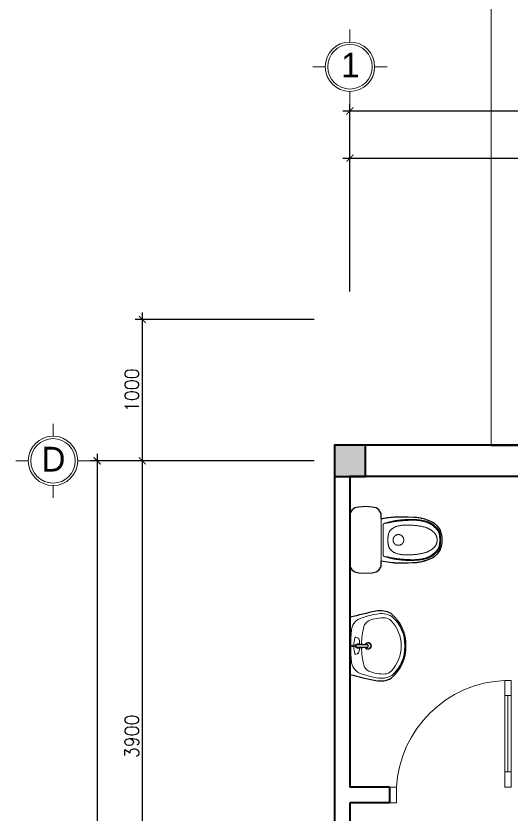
# Model space of a CAD drawing. Header units: millimetres. Extents: x -529782 to -142003, y -492574 to -273331.
# Drawn here: x -460881 to -457378, y -339826 to -334177 of the extents above; entities that cross this region are included whole.
import ezdxf
from ezdxf.enums import TextEntityAlignment as Align

# ---------------------------------------------------------------- set-up
doc = ezdxf.new("R2010")
doc.units = ezdxf.units.MM
doc.header["$LTSCALE"] = 500
doc.header["$MEASUREMENT"] = 0
doc.header["$PDMODE"] = 3
doc.linetypes.add('CENTER', pattern=[2, 1.25, -0.25, 0.25, -0.25])
doc.linetypes.add('DASHED', pattern=[0.75, 0.5, -0.25])
doc.layers.get('0').update_dxf_attribs({"linetype": 'CONTINUOUS', "lineweight": 13})
doc.layers.get('Defpoints').update_dxf_attribs({"color": 255, "linetype": 'CONTINUOUS', "lineweight": 13})
for name, color, linetype, lineweight in [('1.cat 30', 30, 'CONTINUOUS', 35), ('1.cot', 2, 'CONTINUOUS', 35), ('2.thay 145', 145, 'CONTINUOUS', 18), ('3.manh 08', 8, 'CONTINUOUS', 9), ('4.dim 08', 8, 'CONTINUOUS', 13), ('7.tim 67', 67, 'CENTER', 9), ('9.text \xad white', 7, 'CONTINUOUS', 15), ('CA.noi that 15', 15, 'CONTINUOUS', 9), ('noithat', 15, 'CONTINUOUS', 9)]:
    doc.layers.add(name, color=color, linetype=linetype, lineweight=lineweight)
doc.layers.add('NTHT', color=5, linetype='CONTINUOUS')
doc.styles.add('CA.JSC1', font='')
doc.styles.get("Standard").update_dxf_attribs({"font": 'txt.shx', "width": 0.9})
doc.styles.get('CA.JSC1').set_extended_font_data('.VnAvantH')
doc.dimstyles.new('CA 50', dxfattribs={"dimscale": 0, "dimtxt": 100, "dimasz": 50, "dimexe": 50, "dimexo": 0, "dimgap": 25, "dimtad": 1, "dimdec": 0, "dimzin": 0, "dimdsep": 46, "dimtxsty": 'Standard', "dimblk": 'ARCHTICK', "dimcen": 0.09, "dimdle": 50, "dimclrd": 256, "dimclre": 256, "dimclrt": 7, "dimadec": 0, "dimazin": 0, "dimtfac": 1, "dimtdec": 0, "dimtix": 1, "dimtmove": 2, "dimatfit": 3, "dimldrblk": 'DOT', "dimfxl": 1, "dimtolj": 1, "dimtzin": 0, "dimarcsym": 0})

# ---------------------------------------------------------------- blocks, each defined once
blk = doc.blocks.new('XB')
at = {"layer": 'CA.noi that 15'}
for points in [[(-9.094947017729282e-13, -244.9999999999995), (208.8954361495862, -244.9999999999995), (237.2925287717289, -227.394719377834), (251.4910685635441, -206.0861382490939), (258.5903449787074, -175.3070756266006), (262.5, -122.5), (258.5903449787074, -69.69292437339845), (251.4910685635441, -38.91386175090565), (237.2925287717289, -17.60528062216554), (208.8954361495862, 0), (0, 0), (-208.8954361495871, 0), (-237.2925287717308, -17.60528062216554), (-251.4910685635441, -38.91386175090565), (-258.5903449787093, -69.69292437339845), (-262.5, -122.5), (-258.5903449787093, -175.3070756266006), (-251.4910685635441, -206.0861382490939), (-237.2925287717308, -227.394719377834), (-208.8954361495871, -244.9999999999995)], [(-38.12755352953536, -702.979022871189), (-42.16950027680332, -702.2574803312175), (-45.98567134152245, -701.5074583245412), (-49.5790804289777, -700.729298482966), (-52.95274124445359, -699.923342438298), (-56.10966749323461, -699.0899318223428), (-59.05287288060572, -698.2294082669064), (-61.78537111185051, -697.3421134037942), (-64.3101758922553, -696.4283888648126), (-66.63704503162444, -695.4842888694538), (-68.80271275785026, -694.4887179879563), (-70.8506574033454, -693.4162933782457), (-72.82435730052384, -692.2416321982466), (-74.76729078179778, -690.9393516058847), (-76.72293617958121, -689.4840687590852), (-78.73477182628676, -687.8504008157729), (-80.84627605432661, -686.0129649338735), (-83.08950568948694, -683.9562778420052), (-85.45083153103633, -681.7044545515585), (-87.90520287161507, -679.2915096446175), (-90.42756900386439, -676.7514577032659), (-92.99287922042413, -674.1183133095876), (-95.5760828139355, -671.4260910456665), (-98.15212907703881, -668.7088054935864), (-100.6959673023753, -666.0004712354312), (-103.1858272320546, -663.3276435114369), (-105.6130604060691, -660.6870401944493), (-107.9722988138788, -658.0679198154658), (-110.2581744449449, -655.4595409054846), (-112.4653192887295, -652.8511619955034), (-114.5883653346928, -650.2320416165201), (-116.6219445722963, -647.5914382995325), (-118.5606889910014, -644.918610575538), (-120.4025110318612, -642.2016234906052), (-122.1584449422976, -639.4237681510833), (-123.8428054213264, -636.5671421783916), (-125.4699071679611, -633.6138431939492), (-127.0540648812166, -630.5459688191759), (-128.6095932601074, -627.3456166754909), (-130.1508070036484, -623.9948843843138), (-131.6920208108545, -620.4758695670637), (-133.2430760365014, -616.7781291724755), (-134.7959206584151, -612.9210574585438), (-136.3380293101827, -608.9315080105787), (-137.8568766253916, -604.83633441389), (-139.3399372376293, -600.6623902537879), (-140.7746857804832, -596.4365291155823), (-142.1485968875409, -592.185604584583), (-143.4491451923891, -587.9364702461), (-144.6667875602297, -583.7076252386182), (-145.8039097827204, -579.4841509133203), (-146.8658798831329, -575.2427741745635), (-147.8580658847395, -570.9602219267051), (-148.785835810811, -566.6132210741032), (-149.6545576846197, -562.1784985211145), (-150.4695995294378, -557.6327811720967), (-151.2363293685362, -552.9527959314073), (-151.9580276641186, -548.1167615624722), (-152.629624634113, -543.1088642649927), (-153.243962935378, -537.9147820977378), (-153.793885224773, -532.5201931194772), (-154.2722341591575, -526.9107753889803), (-154.6718523953905, -521.0722069650169), (-154.9855825903305, -514.9901659063564), (-155.206267400838, -508.6503302717686), (-155.3288370405953, -502.0428537262937), (-155.3565719505846, -495.1757923600576), (-155.2948401286117, -488.0616778694568), (-155.1490095724821, -480.7130419508885), (-154.9244482800023, -473.1424163007491), (-154.6265242489781, -465.3623326154357), (-154.260605477215, -457.3853225913447), (-153.8320599625199, -449.2239179248729), (-153.3459574805975, -440.8998998787533), (-152.8061749187523, -432.4720479810615), (-152.2162909421882, -424.0083913262081), (-151.5798842161098, -415.5769590086052), (-150.9005334057201, -407.2457801226633), (-150.1818171762238, -399.0828837627946), (-149.4273141928243, -391.1562990234102), (-148.6406031207257, -383.534054998921), (-147.8249644072762, -376.2686653779242), (-146.9824856283994, -369.3505822257575), (-146.1149561421635, -362.7547422019452), (-145.2241653066358, -356.456081966011), (-144.3119024798848, -350.4295381774787), (-143.3799570199776, -344.6500474958711), (-142.4301182849822, -339.0925465807131), (-141.464175632967, -333.731972091528), (-140.4860059703346, -328.5489297761337), (-139.5078363968332, -323.5467017355263), (-138.543981560545, -318.7342391589959), (-137.6087561095533, -314.1204932358332), (-136.7164746919402, -309.714415155328), (-135.8814519557895, -305.5249561067712), (-135.118002549184, -301.5610672794523), (-134.4404411202063, -297.8316998626624), (-133.8589072117784, -294.3443131779031), (-133.3668399461826, -291.1003990755235), (-132.9535033405396, -288.0999575380847), (-132.6081614119707, -285.3429885481473), (-132.3200781775963, -282.8294920882727), (-132.0785176545382, -280.5594681410216), (-131.8727438599171, -278.5329166889551), (-131.6920208108545, -276.7498377146335), (-131.5259107402044, -275.2054572376469), (-131.3651687437582, -273.8759054257011), (-131.2008481330399, -272.7325384835308), (-131.0240022195735, -271.7467126158699), (-130.8256843148829, -270.8897840274535), (-130.5969477304934, -270.1331089230157), (-130.3288457779286, -269.448043507291), (-130.0124317687128, -268.8059439850144), (-129.6408465754389, -268.1829405209846), (-129.2155813149752, -267.5742591202588), (-128.7402146652589, -266.9798997479588), (-128.2183253042263, -266.3998623692069), (-127.6534919098149, -265.8341469491243), (-127.0492931599611, -265.2827534528333), (-126.4093077326015, -264.7456818454552), (-125.7371143056739, -264.2229320921119), (-125.0348004402467, -263.7153992861558), (-124.2984892299155, -263.2275590338577), (-123.5228126514098, -262.764782069718), (-122.7024026814565, -262.332439128239), (-121.8318912967848, -261.9359009439208), (-120.9059104741223, -261.5805382512649), (-119.9190921901977, -261.2717217847726), (-118.8660684217393, -261.0148222789444), (-117.7120723731346, -260.8131218522158), (-116.3047421594129, -260.6615481587573), (-114.462317123262, -260.5529402366724), (-112.0030366073711, -260.4801371240665), (-108.7451399544289, -260.4359778590429), (-104.506866507123, -260.4133014797067), (-99.10645560814328, -260.4049470241616), (-92.36214660017686, -260.4037535305124), (-84.1542568264299, -260.4037535305124), (-74.61141563217325, -260.4037535305124), (-63.92433036319335, -260.4037535305124), (-52.28370836527756, -260.4037535305124), (-39.88025698421325, -260.4037535305124), (-26.90468356578731, -260.4037535305124), (-13.54769545578711, -260.4037535305124), (0, -260.4037535305124), (13.54769545578711, -260.4037535305124), (26.90468356578731, -260.4037535305124), (39.88025698421325, -260.4037535305124), (52.28370836527756, -260.4037535305124), (63.92433036319335, -260.4037535305124), (74.6114156321728, -260.4037535305124), (84.1542568264299, -260.4037535305124), (92.3621466001764, -260.4037535305124), (99.10645560814191, -260.4049470241616), (104.5068665071221, -260.4133014797067), (108.7451399544275, -260.4359778590429), (112.0030366073702, -260.4801371240665), (114.4623171232611, -260.5529402366728), (116.3047421594119, -260.6615481587573), (117.7120723731337, -260.8131218522162), (118.8660684217389, -261.0148222789444), (119.9190921901977, -261.2717217847726), (120.9059104741223, -261.5805382512649), (121.8318912967848, -261.9359009439208), (122.7024026814565, -262.332439128239), (123.5228126514098, -262.764782069718), (124.2984892299155, -263.2275590338577), (125.0348004402467, -263.7153992861558), (125.7371143056739, -264.2229320921119), (126.409307732602, -264.7456818454552), (127.0492931599611, -265.2827534528328), (127.6534919098149, -265.8341469491243), (128.2183253042263, -266.3998623692064), (128.7402146652589, -266.9798997479588), (129.2155813149752, -267.5742591202584), (129.6408465754384, -268.1829405209842), (130.0124317687118, -268.8059439850144), (130.3288457779277, -269.448043507291), (130.5969477304925, -270.1331089230157), (130.8256843148824, -270.8897840274535), (131.0240022195726, -271.7467126158699), (131.200848133039, -272.7325384835308), (131.3651687437577, -273.8759054257011), (131.5259107402039, -275.2054572376469), (131.6920208108536, -276.7498377146335), (131.8727438599167, -278.5329166889551), (132.0785176545378, -280.5594681410216), (132.3200781775959, -282.8294920882727), (132.6081614119698, -285.3429885481473), (132.9535033405391, -288.0999575380847), (133.3668399461822, -291.1003990755235), (133.8589072117779, -294.3443131779031), (134.4404411202054, -297.8316998626624), (135.1180025491835, -301.5610672794523), (135.8814519557895, -305.5249561067712), (136.7164746919402, -309.714415155328), (137.6087561095528, -314.1204932358332), (138.543981560545, -318.7342391589959), (139.5078363968328, -323.5467017355263), (140.4860059703346, -328.5489297761337), (141.464175632967, -333.731972091528), (142.4301182849822, -339.0925465807131), (143.3799570199776, -344.6500474958711), (144.3119024798848, -350.4295381774782), (145.2241653066358, -356.456081966011), (146.1149561421635, -362.7547422019452), (146.9824856283994, -369.3505822257575), (147.8249644072762, -376.2686653779238), (148.6406031207248, -383.534054998921), (149.4273141928234, -391.1562990234102), (150.1818171762225, -399.0828837627951), (150.9005334057192, -407.2457801226637), (151.5798842161084, -415.5769590086052), (152.2162909421872, -424.0083913262083), (152.8061749187514, -432.4720479810617), (153.3459574805961, -440.8998998787536), (153.832059962519, -449.2239179248729), (154.2606054772145, -457.3853225913444), (154.6265242489771, -465.3623326154354), (154.9244482800013, -473.1424163007489), (155.1490095724812, -480.7130419508883), (155.2948401286108, -488.0616778694566), (155.3565719505837, -495.1757923600574), (155.3288370405944, -502.0428537262935), (155.2062674008371, -508.6503302717686), (154.9855825903301, -514.9901659063567), (154.6718523953896, -521.0722069650171), (154.2722341591571, -526.9107753889805), (153.7938852247726, -532.5201931194774), (153.2439629353771, -537.914782097738), (152.6296246341121, -543.1088642649929), (151.9580276641182, -548.1167615624724), (151.2363293685357, -552.9527959314073), (150.4695995294369, -557.6327811720967), (149.6545576846192, -562.1784985211145), (148.7858358108101, -566.6132210741032), (147.8580658847386, -570.9602219267051), (146.8658798831325, -575.2427741745635), (145.8039097827195, -579.4841509133203), (144.6667875602288, -583.7076252386182), (143.4491451923882, -587.9364702461), (142.14859688754, -592.185604584583), (140.7746857804827, -596.4365291155821), (139.3399372376289, -600.6623902537879), (137.8568766253911, -604.83633441389), (136.3380293101818, -608.9315080105785), (134.7959206584142, -612.9210574585436), (133.243076036501, -616.7781291724755), (131.6920208108536, -620.4758695670637), (130.150807003648, -623.9948843843138), (128.609593260107, -627.3456166754909), (127.0540648812162, -630.5459688191759), (125.4699071679606, -633.6138431939492), (123.8428054213259, -636.5671421783916), (122.1584449422976, -639.4237681510833), (120.4025110318607, -642.2016234906055), (118.5606889910014, -644.918610575538), (116.6219445722963, -647.5914382995322), (114.5883653346928, -650.2320416165198), (112.4653192887295, -652.8511619955034), (110.2581744449449, -655.4595409054846), (107.9722988138783, -658.0679198154658), (105.6130604060686, -660.6870401944491), (103.1858272320546, -663.3276435114367), (100.6959673023744, -666.0004712354312), (98.15212907703835, -668.7088054935864), (95.57608281393459, -671.4260910456667), (92.99287922042322, -674.1183133095876), (90.42756900386348, -676.7514577032659), (87.90520287161416, -679.2915096446177), (85.45083153103542, -681.7044545515587), (83.08950568948603, -683.9562778420052), (80.84627605432615, -686.0129649338735), (78.7347718262854, -687.8504008157729), (76.7229361795803, -689.4840687590852), (74.76729078179687, -690.9393516058847), (72.82435730052293, -692.2416321982466), (70.85065740334448, -693.4162933782457), (68.80271275784935, -694.4887179879563), (66.63704503162353, -695.4842888694538), (64.31017589225439, -696.4283888648126), (61.78537111185005, -697.3421134037944), (59.05287288060526, -698.2294082669064), (56.10966749323416, -699.0899318223428), (52.95274124445314, -699.923342438298), (49.5790804289777, -700.7292984829662), (45.98567134152245, -701.5074583245412), (42.16950027680332, -702.2574803312175), (38.12755352953536, -702.979022871189), (33.86208612422843, -703.6693188547154), (29.3964280045675, -704.3158993603165), (24.75917784403191, -704.903870008578), (19.97893431610009, -705.4183364200853), (15.0842960942523, -705.8444042154238), (10.10386185196649, -706.1671790151788), (5.066230262722911, -706.371766439936), (0, -706.4432721102805), (-5.066230262722911, -706.3717664399362), (-10.10386185196694, -706.167179015179), (-15.0842960942523, -705.844404215424), (-19.97893431610055, -705.4183364200856), (-24.75917784403191, -704.9038700085782), (-29.3964280045675, -704.3158993603167), (-33.86208612422888, -703.6693188547156)]]:
    blk.add_lwpolyline(points, close=True, dxfattribs=at)
for points in [[(-165.1062985557201, -244.9999999999995), (-166.1219445572806, -250.8416357187966), (-167.1349270092719, -256.8371154334773), (-168.1425823621239, -262.970512615781), (-169.1422470662683, -269.225900737446), (-170.1312575721345, -275.5873532702112), (-171.1069503301537, -282.038943685815), (-172.0666617907568, -288.5647454559962), (-173.0077284043732, -295.1488320524936), (-173.9261723287027, -301.7949924241848), (-174.8127585505144, -308.5858774284998), (-175.6569377638452, -315.6238534000081), (-176.4481606627337, -323.0112866732793), (-177.1758779412162, -330.850543582882), (-177.8295402933304, -339.2439904633866), (-178.3985984131141, -348.2939936493613), (-178.8725029946049, -358.102919475376), (-179.2436389773852, -368.7243043659037), (-179.5161282832223, -380.0163651050348), (-179.6970270794277, -391.7884885667627), (-179.7933915333138, -403.8500616250817), (-179.8122778121924, -416.0104711539857), (-179.760742083376, -428.0791040274685), (-179.6458405141771, -439.8653471195244), (-179.4746292719069, -451.1785873041474), (-179.2533546610703, -461.8626614537495), (-178.98502353494, -471.8992064344154), (-178.6718328839806, -481.3043091106485), (-178.315979698657, -490.0940563469517), (-177.9196609694341, -498.284535007828), (-177.4850736867775, -505.8918319577806), (-177.0144148411509, -512.9320340613126), (-176.50988142302, -519.4212281829268), (-175.9729947203023, -525.3836363402806), (-175.4025732107275, -530.8760211636481), (-174.7967596694789, -535.9632804364571), (-174.1536968717392, -540.7103119421361), (-173.471527592691, -545.1820134641127), (-172.7483946075167, -549.4432827858154), (-171.9824406913999, -553.5590176906721), (-171.1718086195233, -557.5941159621113), (-170.3145924191049, -561.6039833121226), (-169.4086911255076, -565.6060571669443), (-168.4519550261293, -569.608282881376), (-167.4422344083678, -573.6186058102182), (-166.3773795596212, -577.6449713082707), (-165.2552407672879, -581.6953247303331), (-164.0736683187656, -585.7776114312057), (-162.8305125014526, -589.8997767656886), (-161.5239818839364, -594.0681097527197), (-160.1537181595618, -598.2822740677902), (-158.7197213028621, -602.5402770505295), (-157.2219912883729, -606.8401260405665), (-155.6605280906274, -611.1798283775308), (-154.0353316841597, -615.5573914010517), (-152.3464020435044, -619.9708224507583), (-150.5937391431949, -624.4181288662801), (-148.7753513010953, -628.8939968720954), (-146.8812802083817, -633.3798282320818), (-144.8995758995607, -637.8537035949657), (-142.8182884091379, -642.2937036094736), (-140.6254677716192, -646.6779089243321), (-138.3091640215112, -650.984400188268), (-135.8574271933189, -655.1912580500075), (-133.2583073215487, -659.2765631582772), (-130.5048978783552, -663.223239712564), (-127.6104660864867, -667.0335861153935), (-124.5933226063403, -670.7147443200515), (-121.4717780983128, -674.2738562798238), (-118.2641432228015, -677.7180639479961), (-114.9887286402031, -681.0545092778541), (-111.6638450109144, -684.2903342226839), (-108.3078029953335, -687.4326807357709), (-104.9359131091373, -690.4847781852043), (-101.5514852891311, -693.434205598287), (-98.15482932739951, -696.2646294171252), (-94.74625501602941, -698.959716083825), (-91.32607214710515, -701.5031320404926), (-87.89459051271297, -703.878543729234), (-84.45211990493863, -706.0696175921555), (-80.9989701158679, -708.0600200713632), (-77.53448409257226, -709.8401268272021), (-74.05413740207132, -711.4271503929733), (-70.55243876637178, -712.8450125202169), (-67.02389690747941, -714.1176349604723), (-63.46302054740045, -715.2689394652796), (-59.86431840814066, -716.3228477861787), (-56.22229921170629, -717.3032816747093), (-52.53147168010355, -718.2341628824117), (-48.7915933020272, -719.1338467552746), (-45.02341663292509, -719.998423017083), (-41.25294299493362, -720.8184149860715), (-37.50617371018961, -721.5843459804744), (-33.809110100829, -722.2867393185259), (-30.18775348898907, -722.9161183184601), (-26.66810519680575, -723.4630062985116), (-23.27616654641542, -723.9179265769146), (-20.03040299451732, -724.2750953435188), (-16.91913653605752, -724.5435002746356), (-13.92315330054498, -724.7358219181917), (-11.02323941748864, -724.8647408221141), (-8.200181016396982, -724.9429375343291), (-5.434764226779407, -724.9830926027639), (-2.707775178143947, -724.9978865753451), (0, -724.9999999999998), (2.707775178144402, -724.9978865753453), (5.434764226779407, -724.9830926027639), (8.200181016397437, -724.9429375343293), (11.02323941748909, -724.8647408221141), (13.92315330054544, -724.735821918192), (16.91913653605798, -724.5435002746358), (20.03040299451732, -724.2750953435191), (23.27616654641542, -723.9179265769146), (26.66810519680575, -723.4630062985118), (30.18775348898862, -722.9161183184601), (33.809110100829, -722.2867393185259), (37.50617371018916, -721.5843459804744), (41.25294299493316, -720.8184149860717), (45.02341663292418, -719.9984230170833), (48.79159330202629, -719.1338467552746), (52.53147168010264, -718.2341628824117), (56.22229921170538, -717.3032816747095), (59.8643184081393, -716.3228477861787), (63.46302054739908, -715.2689394652796), (67.02389690747805, -714.1176349604723), (70.55243876637087, -712.8450125202169), (74.05413740207041, -711.4271503929735), (77.53448409257089, -709.8401268272023), (80.99897011586654, -708.0600200713632), (84.45211990493772, -706.0696175921555), (87.89459051271206, -703.878543729234), (91.32607214710424, -701.5031320404926), (94.7462550160285, -698.959716083825), (98.15482932739906, -696.2646294171252), (101.5514852891301, -693.434205598287), (104.9359131091369, -690.4847781852043), (108.3078029953326, -687.4326807357709), (111.6638450109144, -684.2903342226839), (114.9887286402027, -681.0545092778541), (118.2641432228011, -677.7180639479961), (121.4717780983124, -674.2738562798238), (124.5933226063398, -670.7147443200515), (127.6104660864862, -667.0335861153935), (130.5048978783548, -663.223239712564), (133.2583073215483, -659.2765631582772), (135.8574271933185, -655.1912580500073), (138.3091640215102, -650.9844001882677), (140.6254677716188, -646.6779089243321), (142.818288409137, -642.2937036094734), (144.8995758995597, -637.8537035949655), (146.8812802083812, -633.3798282320818), (148.7753513010944, -628.8939968720954), (150.5937391431944, -624.4181288662801), (152.3464020435035, -619.9708224507583), (154.0353316841588, -615.5573914010517), (155.6605280906265, -611.1798283775311), (157.221991288372, -606.8401260405667), (158.7197213028617, -602.5402770505295), (160.1537181595609, -598.2822740677905), (161.5239818839359, -594.0681097527199), (162.8305125014522, -589.8997767656886), (164.0736683187652, -585.7776114312057), (165.2552407672874, -581.6953247303331), (166.3773795596207, -577.6449713082707), (167.4422344083673, -573.6186058102182), (168.4519550261289, -569.608282881376), (169.4086911255076, -565.6060571669443), (170.3145924191049, -561.6039833121226), (171.1718086195233, -557.5941159621113), (171.9824406914004, -553.5590176906721), (172.7483946075172, -549.4432827858154), (173.471527592691, -545.1820134641127), (174.1536968717392, -540.7103119421361), (174.7967596694793, -535.9632804364571), (175.402573210728, -530.8760211636481), (175.9729947203023, -525.3836363402806), (176.50988142302, -519.4212281829268), (177.0144148411509, -512.9320340613126), (177.4850736867775, -505.8918319577806), (177.9196609694341, -498.284535007828), (178.315979698657, -490.0940563469517), (178.6718328839806, -481.3043091106485), (178.98502353494, -471.8992064344154), (179.2533546610703, -461.8626614537495), (179.4746292719069, -451.1785873041474), (179.6458405141771, -439.8653471195246), (179.7607420833765, -428.0791040274687), (179.8122778121929, -416.0104711539857), (179.7933915333138, -403.8500616250817), (179.6970270794277, -391.7884885667627), (179.5161282832223, -380.0163651050348), (179.2436389773852, -368.7243043659037), (178.8725029946049, -358.102919475376), (178.3985984131141, -348.2939936493613), (177.8295402933304, -339.2439904633861), (177.1758779412157, -330.850543582882), (176.4481606627332, -323.0112866732788), (175.6569377638452, -315.6238534000076), (174.812758550514, -308.5858774284993), (173.9261723287023, -301.7949924241843), (173.0077284043728, -295.1488320524936), (172.0666617907559, -288.5647454559962), (171.1069503301528, -282.038943685815), (170.1312575721336, -275.5873532702108), (169.1422470662674, -269.225900737446), (168.142582362123, -262.970512615781), (167.134927009271, -256.8371154334773), (166.1219445572797, -250.8416357187962), (165.1062985557191, -244.9999999999995)], [(-131.5559073152158, -274.3435331070255), (-133.4373528535457, -281.4262593174385), (-135.2752964205611, -288.1495734227433), (-137.0622799096209, -294.5535544857125), (-138.7908452140855, -300.6782815691176), (-140.4535342273143, -306.5638337357304), (-142.0428888426668, -312.2502900483228), (-143.5514509535024, -317.7777295696669), (-144.9717624531804, -323.1862313625347), (-146.2993676057627, -328.5204601755954), (-147.541820158116, -333.8434235011073), (-148.7096762278084, -339.2227145172278), (-149.8134919324093, -344.7259264021122), (-150.8638233894867, -350.420652333918), (-151.8712267166093, -356.3744854908009), (-152.8462580313458, -362.6550190509174), (-153.7994734512645, -369.3298461924237), (-154.7375585200389, -376.4374574713493), (-155.6517164857614, -383.8999329552144), (-156.5292800226293, -391.6102500894135), (-157.3575818048403, -399.4613863193395), (-158.1239545065905, -407.3463190903863), (-158.8157308020782, -415.1580258479476), (-159.4202433655, -422.7894840374163), (-159.9248248710537, -430.1336711041865), (-160.32103043487, -437.11032013521), (-160.617304940818, -443.7461867836707), (-160.8263157147003, -450.0947823443112), (-160.96073008232, -456.2096181118736), (-161.033215369479, -462.1442053811002), (-161.056438901981, -467.9520554467333), (-161.0430680056279, -473.6866796035154), (-161.005770006223, -479.4015891461886), (-160.9536935258352, -485.1404380246559), (-160.8819123715971, -490.9074508094643), (-160.7819816469068, -496.6969947263208), (-160.6454564551632, -502.5034370009332), (-160.4638918997648, -508.3211448590089), (-160.2288430841099, -514.144485526255), (-159.9318651115977, -519.9678262283796), (-159.5645130856265, -525.7855341910897), (-159.1197495944834, -531.5908031490817), (-158.5961671660125, -537.3721328730078), (-157.993765812947, -543.116849642508), (-157.3125455480199, -548.8122797372234), (-156.5525063839636, -554.4457494367946), (-155.7136483335112, -560.0045850208619), (-154.7959714093963, -565.4761127690665), (-153.7994756243502, -570.8476589610489), (-152.7255684696306, -576.1063151753406), (-151.581287350582, -581.2382341860389), (-150.3750771510731, -586.229334066132), (-149.1153827549729, -591.0655328886078), (-147.8106490461491, -595.7327487264549), (-146.4693209084712, -600.2168996526614), (-145.099843225807, -604.5039037402153), (-143.7106608820254, -608.5796790621046), (-142.3092804377352, -612.4355417615955), (-140.8994551605083, -616.0844002630622), (-139.4839999946566, -619.5445610611566), (-138.0657298844931, -622.8343306505305), (-136.647459774329, -625.9720155258358), (-135.2320046084774, -628.9759221817246), (-133.8221793312505, -631.8643571128487), (-132.4207988869603, -634.65562681386), (-131.0278632628738, -637.3659254926833), (-129.6321126180778, -640.0029982103385), (-128.219472154613, -642.5724777411176), (-126.7758670745202, -645.0799968593135), (-125.287222579841, -647.5311883392185), (-123.7394638726169, -649.9316849551251), (-122.1185161548879, -652.287119481326), (-120.4103046286959, -654.6031246921139), (-118.6045077785084, -656.8858027581853), (-116.7058172184998, -659.1431334358554), (-114.7226778452723, -661.3835658778432), (-112.6635345554268, -663.6155492368684), (-110.5368322455652, -665.8475326656499), (-108.3510158122886, -668.0879653169068), (-106.1145301521983, -670.3452963433588), (-103.8358201618958, -672.6279748977247), (-101.524034474061, -674.9392867577426), (-99.19113666568501, -677.2618642012237), (-96.84979404983869, -679.573176130998), (-94.51267393959051, -681.8506914498951), (-92.1924436480117, -684.0718790607452), (-89.90177048817122, -686.2142078663778), (-87.65332177313894, -688.255146769623), (-85.45976481598518, -690.1721646733104), (-83.33071738979743, -691.9476591628625), (-81.26359910773408, -693.5837425540708), (-79.25278004297252, -695.0874558453195), (-77.29263026868921, -696.4658400349924), (-75.37751985806017, -697.725936121474), (-73.50181888426323, -698.8747851031483), (-71.65989742047441, -699.9194279783992), (-69.84612553987017, -700.8669057456109), (-68.05131443314622, -701.7252539022481), (-66.25203976107105, -702.5064859420986), (-64.4213183019333, -703.2236098580311), (-62.53216683401934, -703.8896336429139), (-60.5576021356178, -704.5175652896155), (-58.47064098501596, -705.1204127910046), (-56.2443001605011, -705.7111841399494), (-53.85159644036139, -706.3028873293185), (-51.2728408186108, -706.9049700800333), (-48.51752115217323, -707.5126390252271), (-45.60241951369881, -708.1175405260851), (-42.5443179758372, -708.7113209437937), (-39.35999861123992, -709.2856266395383), (-36.06624349255617, -709.8321039745049), (-32.67983469243654, -710.3423993098793), (-29.21755428353163, -710.8081590068475), (-25.69461835838592, -711.22233006893), (-22.1199790891219, -711.5830620689878), (-18.50102266775639, -711.8898052222169), (-14.84513528630623, -712.1420097438136), (-11.15970313678918, -712.3391258489735), (-7.452112411220696, -712.4806037528926), (-3.729749301618995, -712.5658936707671), (0, -712.5944458177928), (3.729749301618995, -712.5658936707671), (7.452112411220696, -712.4806037528926), (11.15970313678872, -712.3391258489735), (14.84513528630623, -712.1420097438136), (18.50102266775593, -711.8898052222169), (22.11997908912144, -711.5830620689878), (25.69461835838547, -711.22233006893), (29.21755428353072, -710.8081590068475), (32.67983469243563, -710.3423993098795), (36.06624349255526, -709.8321039745051), (39.35999861123901, -709.2856266395386), (42.54431797583675, -708.7113209437939), (45.6024195136979, -708.1175405260853), (48.51752115217278, -707.5126390252271), (51.27284081861035, -706.9049700800335), (53.85159644036094, -706.3028873293185), (56.24430016050064, -705.7111841399492), (58.47064098501551, -705.1204127910044), (60.55760213561734, -704.5175652896155), (62.53216683401934, -703.8896336429139), (64.42131830193284, -703.2236098580311), (66.25203976107059, -702.5064859420986), (68.05131443314576, -701.7252539022481), (69.84612553986926, -700.8669057456109), (71.6598974204735, -699.9194279783992), (73.50181888426232, -698.8747851031483), (75.37751985805971, -697.7259361214742), (77.2926302686883, -696.4658400349927), (79.25278004297161, -695.0874558453195), (81.26359910773363, -693.5837425540708), (83.33071738979652, -691.9476591628625), (85.45976481598473, -690.1721646733104), (87.65332177313849, -688.2551467696228), (89.90177048817031, -686.2142078663778), (92.1924436480108, -684.071879060745), (94.51267393959006, -681.8506914498951), (96.84979404983778, -679.5731761309978), (99.19113666568455, -677.2618642012237), (101.52403447406, -674.9392867577424), (103.8358201618953, -672.6279748977247), (106.1145301521974, -670.3452963433585), (108.3510158122876, -668.0879653169065), (110.5368322455643, -665.8475326656496), (112.6635345554259, -663.6155492368682), (114.7226778452714, -661.3835658778432), (116.7058172184989, -659.1431334358554), (118.604507778507, -656.8858027581853), (120.4103046286946, -654.6031246921139), (122.1185161548865, -652.287119481326), (123.7394638726155, -649.9316849551253), (125.2872225798401, -647.5311883392185), (126.7758670745193, -645.0799968593135), (128.2194721546116, -642.5724777411178), (129.6321126180765, -640.0029982103385), (131.0278632628729, -637.3659254926836), (132.4207988869589, -634.65562681386), (133.8221793312491, -631.8643571128487), (135.2320046084765, -628.9759221817249), (136.6474597743281, -625.972015525836), (138.0657298844917, -622.8343306505305), (139.4839999946557, -619.5445610611566), (140.8994551605074, -616.0844002630622), (142.3092804377343, -612.4355417615957), (143.710660882025, -608.5796790621046), (145.0998432258066, -604.503903740215), (146.4693209084708, -600.2168996526611), (147.8106490461491, -595.7327487264547), (149.1153827549724, -591.0655328886075), (150.3750771510731, -586.2293340661317), (151.5812873505815, -581.2382341860387), (152.7255684696302, -576.1063151753403), (153.7994756243497, -570.8476589610489), (154.795971409395, -565.4761127690665), (155.7136483335103, -560.0045850208621), (156.5525063839623, -554.4457494367946), (157.3125455480185, -548.8122797372234), (157.9937658129456, -543.1168496425082), (158.5961671660111, -537.3721328730078), (159.1197495944821, -531.5908031490819), (159.5645130856251, -525.7855341910897), (159.9318651115968, -519.9678262283794), (160.228843084109, -514.1444855262548), (160.4638918997639, -508.3211448590087), (160.6454564551623, -502.503437000933), (160.7819816469059, -496.6969947263206), (160.8819123715962, -490.9074508094641), (160.9536935258348, -485.1404380246556), (161.0057700062225, -479.4015891461886), (161.043068005627, -473.6866796035156), (161.0564389019801, -467.9520554467335), (161.0332153694781, -462.1442053811004), (160.9607300823191, -456.2096181118739), (160.8263157146998, -450.0947823443114), (160.6173049408171, -443.746186783671), (160.3210304348695, -437.11032013521), (159.9248248710533, -430.1336711041865), (159.4202433654996, -422.7894840374161), (158.8157308020777, -415.1580258479471), (158.1239545065905, -407.3463190903863), (157.3575818048398, -399.4613863193395), (156.5292800226293, -391.6102500894135), (155.6517164857614, -383.8999329552144), (154.7375585200384, -376.4374574713488), (153.7994734512636, -369.3298461924237), (152.8462580313449, -362.6550190509174), (151.8712267166084, -356.3744854908009), (150.8638233894858, -350.420652333918), (149.8134919324084, -344.7259264021122), (148.7096762278079, -339.2227145172278), (147.5418201581151, -333.8434235011073), (146.2993676057617, -328.5204601755954), (144.97176245318, -323.1862313625347), (143.5514509535014, -317.7777295696674), (142.0428888426659, -312.2502900483232), (140.4535342273139, -306.5638337357304), (138.790845214085, -300.6782815691176), (137.0622799096204, -294.5535544857125), (135.2752964205602, -288.1495734227437), (133.4373528535452, -281.4262593174385), (131.5559073152153, -274.3435331070255)]]:
    blk.add_lwpolyline(points, dxfattribs=at)
at = {"layer": 'CA.noi that 15', "linetype": 'DASHED'}
blk.add_lwpolyline([(-18.918296805507, -683.4159208928668), (-21.30229448946966, -682.8767605735077), (-23.69334189788378, -682.282102838695), (-26.09247687880179, -681.619416009471), (-28.50073728027564, -680.8761684068779), (-30.91916095035685, -680.0398283519582), (-33.34878573709784, -679.0978641657541), (-35.79064948855103, -678.0377441693079), (-38.24579005276746, -676.8469366836619), (-40.71507230312454, -675.5135067752299), (-43.1986692142973, -674.0279064919112), (-45.69658078628618, -672.3811846269762), (-48.20880701909073, -670.5643899736954), (-50.7353479127114, -668.5685713253397), (-53.2762034671473, -666.3847774751798), (-55.83137368239932, -664.004057216486), (-58.40085855846746, -661.4174593425289), (-60.98346520694986, -658.6211049953156), (-63.57322918584032, -655.6314047117969), (-66.16299316473032, -652.4698413776596), (-68.74559981321272, -649.1578978785913), (-71.31389180087945, -645.7170571002785), (-73.86071179732198, -642.1688019284086), (-76.37890247213318, -638.5346152486686), (-78.86130649490451, -634.8359799467455), (-81.29987186468361, -631.0890081854516), (-83.68296789833539, -627.2883292360987), (-85.99806924218001, -623.4232016471235), (-88.23265054253852, -619.4828839669631), (-90.37418644573063, -615.4566347440546), (-92.41015159807694, -611.3337125268345), (-94.3280206458976, -607.10337586374), (-96.11526823551321, -602.7548833032081), (-97.76384235323712, -598.2807755062975), (-99.28358434535812, -593.6867215845548), (-100.6888088981573, -588.9816727621483), (-101.9938306979161, -584.1745802632465), (-103.2129644309171, -579.2743953120182), (-104.3605247834412, -574.2900691326317), (-105.4508264417705, -569.2305529492553), (-106.4981840921864, -564.1047979860577), (-107.5139301914787, -558.9172798609361), (-108.49746827847, -553.6545717667032), (-109.4452196624898, -548.2987712898996), (-110.3536056528683, -542.8319760170673), (-111.2190475589364, -537.2362835347467), (-112.0379666900235, -531.4937914294799), (-112.8067843554604, -525.5865972878073), (-113.5219218645766, -519.4967986962708), (-114.1803969793923, -513.2184281749974), (-114.7816132726839, -506.7932579784601), (-115.3255707699168, -500.2749952947181), (-115.8122694965573, -493.7173473118303), (-116.2417094780712, -487.1740212178554), (-116.613890739924, -480.6987242008529), (-116.9288133075825, -474.3451634488817), (-117.1864772065114, -468.1670461500007), (-117.3862860116101, -462.2043543225686), (-117.5252574955084, -456.4421693061424), (-117.5998129802701, -450.851847270578), (-117.6063737879576, -445.4047443857321), (-117.5413612406342, -440.0722168214606), (-117.4011966603634, -434.8256207476204), (-117.1823013692078, -429.6363123340675), (-116.8810966892306, -424.475647750658), (-116.4946003888181, -419.3218457520989), (-116.0222160216476, -414.1805754324978), (-115.4639435877189, -409.0643684708116), (-114.8197830870313, -403.9857565459988), (-114.0897345195858, -398.9572713370167), (-113.273797885382, -393.9914445228228), (-112.3719731844199, -389.1008077823753), (-111.3842604166998, -384.297892794631), (-110.3094666916977, -379.5937393707604), (-109.1416275567963, -374.9934198507799), (-107.873585668855, -370.5005147069169), (-106.4981836847328, -366.1186044114006), (-105.0082642612892, -361.8512694364586), (-103.3966700553833, -357.70209025432), (-101.6562437238736, -353.6746473372127), (-99.7798279236199, -349.7725211573647), (-97.7644404272528, -345.9998889381891), (-95.62379947048566, -342.3633149078364), (-93.37579840480521, -338.8699600456407), (-91.0383305816963, -335.5269853309374), (-88.62928935264517, -332.3415517430612), (-86.16656806913716, -329.3208202613469), (-83.66806008265803, -326.4719518651286), (-81.15165874469312, -323.8021075337419), (-78.62869650991024, -321.3154645080385), (-76.08426224570485, -319.0042650749383), (-73.49688392265443, -316.8577677828775), (-70.84508951133648, -314.8652311802944), (-68.10740698232848, -313.0159138156246), (-65.26236430620793, -311.2990742373054), (-62.28848945355276, -309.703970993774), (-59.16431039493955, -308.2198626334675), (-55.87593591573523, -306.8383946921208), (-52.43979806045809, -305.5607606546637), (-48.87990968841541, -304.390540993325), (-45.22028365891492, -303.3313161803321), (-41.4849328312639, -302.3866666879144), (-37.69787006476963, -301.5601729882997), (-33.88310821873984, -300.8554155537158), (-30.06466015248088, -300.2759748563917), (-26.26211311043608, -299.822149264653), (-22.47735187758462, -299.4811087312164), (-18.70783562404267, -299.2367411048954), (-14.951023519925, -299.0729342345044), (-11.20437473534685, -298.9735759688574), (-7.465348440422986, -298.9225541567685), (-3.73140380526911, -298.9037566470515), (0, -298.9010712885206), (3.73140380526911, -298.9037566470515), (7.465348440422986, -298.9225541567685), (11.20437473534685, -298.9735759688574), (14.951023519925, -299.0729342345044), (18.70783562404267, -299.2367411048954), (22.47735187758462, -299.4811087312164), (26.26211311043562, -299.822149264653), (30.06466015248043, -300.2759748563917), (33.88310821873893, -300.8554155537158), (37.69787006476918, -301.5601729882992), (41.48493283126345, -302.3866666879144), (45.22028365891401, -303.3313161803321), (48.8799096884145, -304.3905409933245), (52.43979806045718, -305.5607606546637), (55.87593591573432, -306.8383946921208), (59.16431039493909, -308.2198626334675), (62.28848945355185, -309.7039709937744), (65.26236430620747, -311.2990742373058), (68.10740698232757, -313.0159138156246), (70.84508951133557, -314.8652311802944), (73.49688392265352, -316.857767782878), (76.08426224570394, -319.0042650749383), (78.62869650990933, -321.3154645080385), (81.15165874469176, -323.8021075337419), (83.66806008265667, -326.4719518651286), (86.16656806913625, -329.3208202613464), (88.62928935264426, -332.3415517430608), (91.03833058169539, -335.5269853309374), (93.37579840480385, -338.8699600456407), (95.62379947048476, -342.363314907836), (97.76444042725143, -345.9998889381891), (99.77982792361945, -349.7725211573647), (101.6562437238731, -353.6746473372127), (103.3966700553824, -357.7020902543204), (105.0082642612888, -361.851269436459), (106.4981836847328, -366.1186044114006), (107.873585668855, -370.5005147069173), (109.1416275567963, -374.9934198507799), (110.3094666916973, -379.5937393707609), (111.3842604166998, -384.297892794631), (112.3719731844203, -389.1008077823749), (113.2737978853825, -393.9914445228228), (114.0897345195863, -398.9572713370167), (114.8197830870317, -403.9857565459988), (115.4639435877189, -409.0643684708116), (116.0222160216481, -414.1805754324973), (116.4946003888185, -419.3218457520989), (116.8810966892306, -424.475647750658), (117.1823013692074, -429.6363123340673), (117.401196660363, -434.8256207476202), (117.5413612406337, -440.0722168214606), (117.6063737879572, -445.4047443857319), (117.5998129802697, -450.8518472705778), (117.525257495508, -456.4421693061422), (117.3862860116096, -462.2043543225686), (117.186477206511, -468.1670461500007), (116.928813307582, -474.3451634488817), (116.613890739924, -480.6987242008529), (116.2417094780708, -487.1740212178554), (115.8122694965568, -493.7173473118303), (115.3255707699163, -500.2749952947181), (114.781613272683, -506.7932579784601), (114.1803969793918, -513.2184281749974), (113.5219218645761, -519.4967986962708), (112.8067843554595, -525.5865972878073), (112.037966690023, -531.4937914294799), (111.2190475589359, -537.2362835347469), (110.3536056528678, -542.8319760170673), (109.4452196624893, -548.2987712898998), (108.4974682784696, -553.6545717667032), (107.5139301914787, -558.9172798609363), (106.4981840921864, -564.1047979860577), (105.4508264417705, -569.2305529492553), (104.3605247834412, -574.2900691326315), (103.2129644309171, -579.2743953120182), (101.9938306979161, -584.1745802632465), (100.6888088981573, -588.981672762148), (99.28358434535812, -593.6867215845546), (97.76384235323712, -598.2807755062975), (96.11526823551321, -602.7548833032081), (94.3280206458976, -607.1033758637402), (92.41015159807694, -611.3337125268347), (90.37418644573063, -615.4566347440546), (88.23265054253852, -619.4828839669633), (85.99806924218001, -623.4232016471235), (83.68296789833494, -627.2883292360987), (81.29987186468315, -631.0890081854518), (78.86130649490406, -634.8359799467455), (76.37890247213227, -638.5346152486686), (73.86071179732107, -642.1688019284086), (71.31389180087854, -645.7170571002785), (68.74559981321181, -649.1578978785913), (66.16299316472941, -652.4698413776598), (63.57322918583941, -655.6314047117969), (60.98346520694895, -658.6211049953158), (58.40085855846701, -661.4174593425289), (55.83137368239932, -664.0040572164858), (53.2762034671473, -666.3847774751796), (50.73534791271095, -668.5685713253397), (48.20880701909073, -670.5643899736951), (45.69658078628572, -672.3811846269759), (43.1986692142973, -674.0279064919109), (40.71507230312409, -675.5135067752299), (38.24579005276655, -676.8469366836619), (35.79064948855012, -678.0377441693079), (33.34878573709739, -679.0978641657541), (30.9191609503564, -680.0398283519582), (28.50073728027473, -680.8761684068779), (26.09247687880134, -681.619416009471), (23.69334189788333, -682.282102838695), (21.3022944894692, -682.8767605735077), (18.918296805507, -683.4159208928668), (16.54035872519444, -683.90913174306), (14.16768103673166, -684.3540061396952), (11.79951225556852, -684.7451733657103), (9.43510089715528, -685.0772627040437), (7.073695476941339, -685.3449034376331), (4.714544510377891, -685.5427248494166), (2.356896512913863, -685.6653562223321), (0, -685.7074268393178), (-2.356896512913863, -685.6653562223321), (-4.714544510377891, -685.5427248494166), (-7.073695476941339, -685.3449034376331), (-9.435100897154825, -685.0772627040437), (-11.79951225556852, -684.7451733657103), (-14.16768103673166, -684.354006139695), (-16.54035872519444, -683.9091317430598)], close=True, dxfattribs=at)
blk.add_lwpolyline([(0, -423.546924966513, 1), (0, -339.0331935869726, 1)], format="xyb", close=True, dxfattribs=at)
blk = doc.blocks.new('LB')
at = {"layer": 'CA.noi that 15'}
for points in [[(-225.0000000000036, 0, 0.00715951552299166), (-273, -203.4897723640211, 0.1619198315888996), (-254.9308359635256, -324.6108444543647, 0.2300763948304888), (-9.094947017729282e-13, -439.9999999999989, 0.2300763948304889), (254.9308359635243, -324.6108444543647, 0.161919831588894), (273, -203.4897723640211, 0.007159515522987385), (225.0000000000023, 0)], [(216.4925451009931, -80.28914582800644, 0.2857762006744261), (116.4577819525553, -11.7264805697082, 0.05324895662298185), (4.547473508864641e-13, -8.717014769758407, 0.0532489566229818), (-116.457781952558, -11.72648056970911, 0.2857762006744263), (-216.4925451009949, -80.28914582800644, 0.0261188910767663), (-251, -208.1482769904169, 0.1828913300787753), (-231.6265457520908, -330.4339747134914, 0.2264730495886041), (-1.364242052659392e-12, -430.638764293589, 0.226473049588604), (231.6265457520908, -330.4339747134914, 0.1828913300787497), (251, -208.1482769904173, 0.02611889107674409)]]:
    blk.add_lwpolyline(points, format="xyb", close=True, dxfattribs=at)
for points in [[(-4.642100318369557, -30.54651999733323, 0.05091970351097123), (-60.43249699888611, -38.67063978293299, 0.4550738400397396), (-65.25905792041067, -46.36225864447033), (-61.14037776060513, -59.97870053259294, 0.2425177632962802), (-30.74250099478513, -74.75794050045897), (-16.69255750458069, -74.75794050045806)], [(9.524471682713738, -76.50839315901612, 0.7450101492190555), (-9.094947017729282e-13, -44.10808223062713, 0.7450101492190555), (-9.524471682715102, -76.50839315901612)], [(16.69255750457887, -74.75794050045806), (43.55986075457076, -74.75794050045806, 0.3305759068137352), (63.47080706874431, -59.97870053259339), (67.5894872285503, -46.36225864446942, 0.4550738400397397), (62.7629263070271, -38.67063978293254, 0.04891794026142181), (4.642100318368648, -30.54651999733323)], [(-15.52406878799718, -91.65469060038981, 0.05992485428890888), (-151.8340918766921, -109.640883800061, 0.2338672628618872), (-198.0378745664975, -149.3845572819522, 0.11430768862143), (-220.4523989751093, -277.4139925811553, 0.1955244708288293), (-198.3823421961002, -324.234444566411, 0.1833533645565591), (-3.410605131648481e-13, -403.8053916709545, 0.183353364556559), (198.3823421960981, -324.2344445664113, 0.1955244708288292), (220.4523989751087, -277.4139925811545, 0.1143076886214278), (198.0378745664973, -149.3845572819565, 0.2338672628618896), (151.8340918766912, -109.6408838000611, 0.05992485428890924), (15.52406878799502, -91.6546906003897)], [(-17.48431541254058, -63.21405958222567), (-12.16060777981193, -140.454138731086, 0.3498836296653924), (12.16060777980829, -140.454138731086), (17.48431541253922, -63.21405958222567)]]:
    blk.add_lwpolyline(points, format="xyb", dxfattribs=at)
for points in [[(9.524471682713283, -50.33124167318238), (-9.524471682714648, -50.33124167318238), (-9.524471682714648, -140), (9.524471682713283, -140)], [(-4.642100318370467, -18.86351208096585), (4.642100318368648, -18.86351208096585), (4.642100318368193, -42.40247154831923), (-4.642100318370467, -42.40247154831923)]]:
    blk.add_lwpolyline(points, close=True, dxfattribs=at)
for radius, start, end in [(26.54878672550494, 120.8988147049389, 59.10118529506399), (22.12788702186934, 126.8903920545422, 53.10960794546185)]:
    blk.add_arc((-9.094947017729282e-13, -141.8663260221169), radius, start, end, dxfattribs=at)
blk = doc.blocks.new('A$C1A9D127A')
at = {"layer": 'noithat', "color": 135, "linetype": 'Continuous'}
for p, q in [((49.99985728343017, 109.9998206971213), (-0.0001427165698260069, 109.9998206971213)), ((-0.0001427165698260069, 109.9998206971213), (-0.0001427165698260069, -0.000179302878677845)), ((49.99985728343017, -0.000179302878677845), (49.99985728343017, 109.9998206971213)), ((-0.0001427165698260069, -0.000179302878677845), (49.99985728343017, -0.000179302878677845))]:
    blk.add_line(p, q, dxfattribs=at)
blk = doc.blocks.new('A$C2BDB356E')
at = {"layer": 'noithat', "color": 135, "linetype": 'Continuous'}
for p, q in [((0.0007344302721321583, 599.9999563574092), (0.0007344302721321583, 699.9999563574092)), ((0.0007344302721321583, 699.9999563574092), (40.00073443027213, 699.9999563574092)), ((40.00073443027213, 699.9999563574092), (40.00073443027213, 599.9999563574092)), ((40.00073443027213, 599.9999563574092), (0.0007344302721321583, 599.9999563574092)), ((0.0007344302721321583, 99.99995635740925), (0.0007344302721321583, -4.364259075373411e-05)), ((40.00073443027213, 99.99995635740925), (0.0007344302721321583, 99.99995635740925)), ((40.00073443027213, -4.364259075373411e-05), (40.00073443027213, 99.99995635740925)), ((0.0007344302721321583, -4.364259075373411e-05), (40.00073443027213, -4.364259075373411e-05))]:
    blk.add_line(p, q, dxfattribs=at)
at = {"layer": 'noithat', "color": 8, "linetype": 'Continuous'}
for p, q in [((0.0007344302721321583, 99.99995635740925), (0.0007344302721321583, 599.9999563574092)), ((20.00073443027213, 599.9999563574092), (20.00073443027213, 99.99995635740925)), ((40.00073443027213, 599.9999563574092), (40.00073443027213, 99.99995635740925))]:
    blk.add_line(p, q, dxfattribs=at)
at = {"layer": 'noithat', "color": 1, "linetype": 'Continuous'}
blk.add_arc((10.18820847296689, 740.3098040898665), 740.9098847954065, 272.306074052381, 356.8812333185894, dxfattribs=at)
blk = doc.blocks.new('_ArchTick')
at = {"color": 1, "linetype": 'ByBlock', "const_width": 0.150000081}
blk.add_lwpolyline([(-0.5000002699998731, -0.5000002699998731), (0.5000002699998731, 0.5000002699998731)], dxfattribs=at)
blk = doc.blocks.new('*D1936')
at = {"layer": '7.tim 67', "linetype": 'Continuous', "lineweight": -2, "transparency": 16777216}
for p, q in [((-459987.0845807607, -341276.0464328589), (-459987.0845807607, -337276.0464328588)), ((-458772.3285533888, -337326.0464328588), (-460037.0845807607, -337326.0464328588)), ((-458772.3285533888, -341226.0464328589), (-460037.0845807607, -341226.0464328589))]:
    blk.add_line(p, q, dxfattribs=at)
at = {"layer": 'Defpoints', "color": 0, "linetype": 'Continuous', "transparency": 16777216}
for p in [(-459987.0845807607, -337326.0464328588), (-458772.3285533888, -337326.0464328588), (-458772.3285533888, -341226.0464328589)]:
    blk.add_point(p, dxfattribs=at)
at = {"layer": '7.tim 67', "linetype": 'Continuous', "lineweight": -2, "transparency": 16777216, "xscale": 50, "yscale": 50, "zscale": 50}
for p, rotation in [((-459987.0845807607, -337326.0464328588), 90), ((-459987.0845807607, -341226.0464328589), 270)]:
    blk.add_blockref('_ArchTick', p, dxfattribs=dict(at, rotation=rotation))
at = {"layer": '7.tim 67', "color": 7, "linetype": 'Continuous', "transparency": 16777216, "insert": (-460062.0845807606, -339276.0464328589), "char_height": 100, "attachment_point": 5, "rotation": 90}
blk.add_mtext('\\A1;3900', dxfattribs=at)
blk = doc.blocks.new('_DOT')
at = {"color": 1, "linetype": 'ByBlock'}
blk.add_line((-0.5, 0), (-1, 0), dxfattribs=at)
at = {"color": 1, "linetype": 'ByBlock', "const_width": 0.5}
blk.add_lwpolyline([(-0.25, 0, 1), (0.25, 0, 1)], format="xyb", close=True, dxfattribs=at)
blk = doc.blocks.new('*D1937')
at = {"layer": '7.tim 67', "linetype": 'Continuous', "lineweight": -2, "transparency": 16777216}
for p, q in [((-459987.0845807607, -337376.0464328588), (-459987.0845807607, -336276.0464328588)), ((-458772.3285533888, -336326.0464328588), (-460037.0845807607, -336326.0464328588)), ((-458772.3285533888, -337326.0464328588), (-460037.0845807607, -337326.0464328588))]:
    blk.add_line(p, q, dxfattribs=at)
at = {"layer": 'Defpoints', "color": 0, "linetype": 'Continuous', "transparency": 16777216}
for p in [(-459987.0845807607, -336326.0464328588), (-458772.3285533888, -336326.0464328588), (-458772.3285533888, -337326.0464328588)]:
    blk.add_point(p, dxfattribs=at)
at = {"layer": '7.tim 67', "linetype": 'Continuous', "lineweight": -2, "transparency": 16777216, "xscale": 50, "yscale": 50, "zscale": 50}
for p, rotation in [((-459987.0845807607, -336326.0464328588), 90), ((-459987.0845807607, -337326.0464328588), 270)]:
    blk.add_blockref('_ArchTick', p, dxfattribs=dict(at, rotation=rotation))
at = {"layer": '7.tim 67', "color": 7, "linetype": 'Continuous', "transparency": 16777216, "insert": (-460062.0845807606, -336826.0464328589), "char_height": 100, "attachment_point": 5, "rotation": 90}
blk.add_mtext('\\A1;1000', dxfattribs=at)
blk = doc.blocks.new('*D1938')
at = {"layer": '7.tim 67', "linetype": 'Continuous', "lineweight": -2, "transparency": 16777216}
for p, q in [((-460306.4198652511, -337276.0464328588), (-460306.4198652511, -347176.0464328588)), ((-459404.7065670748, -337326.0464328588), (-460356.4198652511, -337326.0464328588)), ((-459404.7065670748, -347126.0464328588), (-460356.4198652511, -347126.0464328588))]:
    blk.add_line(p, q, dxfattribs=at)
at = {"layer": 'Defpoints', "color": 0, "linetype": 'Continuous', "transparency": 16777216}
for p in [(-459404.7065670748, -337326.0464328588), (-460306.4198652511, -347126.0464328588), (-459404.7065670748, -347126.0464328588)]:
    blk.add_point(p, dxfattribs=at)
at = {"layer": '7.tim 67', "linetype": 'Continuous', "lineweight": -2, "transparency": 16777216, "xscale": 50, "yscale": 50, "zscale": 50}
for p, rotation in [((-460306.4198652511, -337326.0464328588), 90), ((-460306.4198652511, -347126.0464328588), 270)]:
    blk.add_blockref('_ArchTick', p, dxfattribs=dict(at, rotation=rotation))
at = {"layer": '7.tim 67', "color": 7, "linetype": 'Continuous', "transparency": 16777216, "insert": (-460381.419865251, -342226.0464328589), "char_height": 100, "attachment_point": 5, "rotation": 90}
blk.add_mtext('\\A1;9800', dxfattribs=at)
blk = doc.blocks.new('A$C41BA5761')
at = {"layer": '2.thay 145'}
blk.add_lwpolyline([(839.9994073519047, 524.9998310285737, -3898660.642287513), (839.9994073521084, 525.0001542164828, 1.154242490888426e-06), (839.9994073524431, 524.9999926225864, 1.154242490888426e-06)], format="xyb", dxfattribs=at)
at = {"layer": '3.manh 08'}
for p, q in [((524.9994049160159, 1050.000159478077), (524.9994049160159, 875.0001713204256)), ((174.9994048396911, 525.0001523148676), (-0.000583361616008915, 525.0001523148676)), ((874.9994049923262, 525.0001523148676), (1049.999393193633, 525.0001523148676)), ((524.9994049160159, 0.0001831847475841641), (524.9994049160159, 175.000171342399))]:
    blk.add_line(p, q, dxfattribs=at)
blk.add_arc((524.9994049160159, 525.0001713313977), 349.9999999890093, 359.9999968883953, 359.9999381014106, dxfattribs=at)
blk = doc.blocks.new('*D1945')
at = {"layer": '7.tim 67', "linetype": 'Continuous', "lineweight": -2, "transparency": 16777216}
for p, q in [((-458518.2541006918, -336127.959706153), (-458518.2541006918, -335133.8315971727)), ((-453318.2541006918, -336127.959706153), (-453318.2541006918, -335133.8315971727)), ((-458568.2541006918, -335183.8315971727), (-453268.2541006918, -335183.8315971727))]:
    blk.add_line(p, q, dxfattribs=at)
at = {"layer": 'Defpoints', "color": 0, "linetype": 'Continuous', "transparency": 16777216}
for p in [(-453318.2541006918, -335183.8315971727), (-458518.2541006918, -336127.959706153), (-453318.2541006918, -336127.959706153)]:
    blk.add_point(p, dxfattribs=at)
at = {"layer": '7.tim 67', "linetype": 'Continuous', "lineweight": -2, "transparency": 16777216, "xscale": 50, "yscale": 50, "zscale": 50, "rotation": 180}
blk.add_blockref('_ArchTick', (-458518.2541006918, -335183.8315971727), dxfattribs=at)
at = {"layer": '7.tim 67', "linetype": 'Continuous', "lineweight": -2, "transparency": 16777216, "xscale": 50, "yscale": 50, "zscale": 50}
blk.add_blockref('_ArchTick', (-453318.2541006918, -335183.8315971727), dxfattribs=at)
at = {"layer": '7.tim 67', "color": 7, "linetype": 'Continuous', "transparency": 16777216, "insert": (-455918.2541006918, -335108.8315971727), "char_height": 100, "attachment_point": 5}
blk.add_mtext('\\A1;5200', dxfattribs=at)
blk = doc.blocks.new('*D1947')
at = {"layer": '7.tim 67', "linetype": 'Continuous', "lineweight": -2, "transparency": 16777216}
for p, q in [((-458518.2541006918, -335864.7047946941), (-458518.2541006918, -334799.1464143479)), ((-447618.2541006918, -335864.7047946941), (-447618.2541006918, -334799.1464143479)), ((-458568.2541006918, -334849.1464143479), (-447568.2541006918, -334849.1464143479))]:
    blk.add_line(p, q, dxfattribs=at)
at = {"layer": 'Defpoints', "color": 0, "linetype": 'Continuous', "transparency": 16777216}
for p in [(-447618.2541006918, -334849.1464143479), (-458518.2541006918, -335864.7047946941), (-447618.2541006918, -335864.7047946941)]:
    blk.add_point(p, dxfattribs=at)
at = {"layer": '7.tim 67', "linetype": 'Continuous', "lineweight": -2, "transparency": 16777216, "xscale": 50, "yscale": 50, "zscale": 50, "rotation": 180}
blk.add_blockref('_ArchTick', (-458518.2541006918, -334849.1464143479), dxfattribs=at)
at = {"layer": '7.tim 67', "linetype": 'Continuous', "lineweight": -2, "transparency": 16777216, "xscale": 50, "yscale": 50, "zscale": 50}
blk.add_blockref('_ArchTick', (-447618.2541006918, -334849.1464143479), dxfattribs=at)
at = {"layer": '7.tim 67', "color": 7, "linetype": 'Continuous', "transparency": 16777216, "insert": (-453568.2541006918, -334758.2233110321), "char_height": 100, "attachment_point": 5}
blk.add_mtext('\\A1;10900', dxfattribs=at)

msp = doc.modelspace()

# ---------------------------------------------------------------- hatches: boundary and pattern name
at = {"layer": '1.cot'}
msp.add_hatch(color=256, dxfattribs=at).paths.add_polyline_path([(-458408.2541006918, -337216.0464328588), (-458628.2541006918, -337216.0464328588), (-458628.2541006918, -337436.0464328588), (-458408.2541006918, -337436.0464328588)])

# ---------------------------------------------------------------- linework, layer by layer
at = {"layer": '1.cat 30'}
for p, q in [((-457518.2541006918, -337216.0464328588), (-456463.2541006918, -337216.0464328588)), ((-458238.2541006918, -339636.0464328589), (-458238.2541006918, -339746.0464328589)), ((-458238.2541006923, -339636.0464328589), (-458238.2541006923, -339746.0464328589))]:
    msp.add_line(p, q, dxfattribs=at)
for points in [[(-456463.2541006918, -337216.0464328588), (-457518.2541006917, -337216.0464328588), (-457518.2541006917, -337216.0464328588), (-458628.2541006918, -337216.0464328588), (-458628.2541006918, -347236.0464328588), (-447508.2541006918, -347236.0464328588), (-447508.2541006917, -343826.0464328587), (-447728.2541006918, -343826.0464328587)], [(-456463.2541006918, -337436.0464328588), (-457518.2541006917, -337436.0464328588), (-458518.2541006918, -337436.0464328588), (-458518.2541006918, -339636.0464328588)], [(-458238.2541006918, -339636.0464328588), (-458518.2541006918, -339636.0464328588)], [(-458518.2541006918, -339746.0464328588), (-458518.2541006918, -341116.0464328589)], [(-458238.2541006918, -339746.0464328588), (-458518.2541006918, -339746.0464328588)]]:
    msp.add_lwpolyline(points, dxfattribs=at)
at = {"layer": '1.cot'}
msp.add_lwpolyline([(-458628.2541006918, -337436.0464328588), (-458408.2541006918, -337436.0464328588), (-458408.2541006918, -337216.0464328588), (-458628.2541006918, -337216.0464328588)], close=True, dxfattribs=at)
at = {"layer": '4.dim 08'}
for p, q in [((-457518.2541006917, -337216.0464328588), (-457518.2541006918, -330126.0464328588)), ((-457518.2541006918, -337216.0464328588), (-457518.2541006918, -336216.0464328588)), ((-458628.2541006918, -347236.0464328588), (-458628.2541006918, -337216.0464328588)), ((-458628.2541006918, -337216.0464328588), (-457518.2541006917, -337216.0464328588)), ((-457518.2541006917, -337216.0464328588), (-457518.2541006918, -337216.0464328588))]:
    msp.add_line(p, q, dxfattribs=at)
at = {"layer": 'NTHT', "color": 8}
msp.add_lwpolyline([(-458297.7541006918, -337737.4507641585), (-458297.7541006918, -337698.0405403241), (-458313.5988532517, -337672.4831569642), (-458332.7765762676, -337659.7044711516), (-458360.4777326279, -337653.3151223778), (-458408.0041006918, -337649.7964328588), (-458455.5304687556, -337653.3151223778), (-458483.231625116, -337659.7044711516), (-458502.4093481319, -337672.4831569642), (-458518.2541006918, -337698.0405403241), (-458518.2541006918, -337886.0464328588), (-458518.2541006918, -338074.0523253933), (-458502.4093481319, -338099.6097087532), (-458483.231625116, -338112.3883945658), (-458455.5304687556, -338118.7777433395), (-458408.0041006918, -338122.2964328588), (-458360.4777326279, -338118.7777433395), (-458332.7765762676, -338112.3883945658), (-458313.5988532517, -338099.6097087532), (-458297.7541006918, -338074.0523253933), (-458297.7541006918, -338034.6421015589), (-458283.9315289843, -338037.0807173825), (-458253.0267915059, -338041.9579490295), (-458204.2298473202, -338048.0464328588), (-458105.822658197, -338048.0464328586), (-458045.6397525999, -338045.2094309269), (-458016.2683033659, -338040.5478002697), (-457987.8034118915, -338033.2057316913), (-457956.5838586844, -338022.1926376247), (-457923.5278616438, -338007.5085063351), (-457898.7358578364, -337983.6467937229), (-457878.9168351881, -337959.0450520993), (-457871.5972971764, -337933.846033657), (-457865.7541006918, -337905.5193574966), (-457865.7541006918, -337886.0464328586), (-457865.7541006918, -337866.5735082205), (-457871.5972971764, -337838.2468320602), (-457878.9168351881, -337813.0478136179), (-457898.7358578364, -337788.4460719943), (-457923.5278616438, -337764.584359382), (-457956.5838586844, -337749.9002280927), (-457987.8034118915, -337738.887134026), (-458016.2683033659, -337731.5450654475), (-458045.6397525999, -337726.8834347902), (-458105.822658197, -337724.0464328586), (-458204.2298473202, -337724.0464328588), (-458253.0267915059, -337730.1349166878), (-458283.9315289843, -337735.0121483349)], close=True, dxfattribs=at)
msp.add_lwpolyline([(-458518.2541006921, -338838.5464328586, 0.00715951552299166), (-458335.1133055644, -338881.7464328586, 0.1619198315888996), (-458226.1043406831, -338865.4841852257, 0.2300763948304888), (-458122.2541006921, -338636.0464328586, 0.230076394830489), (-458226.1043406831, -338406.6086804915, 0.1619198315888941), (-458335.1133055644, -338390.3464328586, 0.007159515522987383), (-458518.2541006921, -338433.5464328586)], format="xyb", close=True, dxfattribs=at)

# ---------------------------------------------------------------- block references
at = {"layer": '2.thay 145', "xscale": 0.5, "yscale": 0.5, "zscale": 0.5}
for p in [(-458780.7538031498, -334799.1465059403), (-460881.4195618479, -337588.5465090162)]:
    msp.add_blockref('A$C41BA5761', p, dxfattribs=at)
at = {"layer": 'noithat', "xscale": 1.080000000016298, "yscale": 1.07999999995809, "zscale": 1.079999999984008, "rotation": 180}
msp.add_blockref('A$C2BDB356E', (-457378.2533075071, -338880.0464800222), dxfattribs=at)
at = {"layer": 'noithat', "rotation": 180}
msp.add_blockref('A$C1A9D127A', (-458188.2542434089, -339636.0466121617), dxfattribs=at)
at = {"layer": 'NTHT', "extrusion": (0, 0, -1), "yscale": 0.8999999999068677, "zscale": -0.9, "rotation": 270}
for name, p, xscale in [('XB', (458518.2541006918, -337886.0464328586), -0.8999999999068677), ('LB', (458518.2541006922, -338636.0464328587), -0.9000000000232831)]:
    msp.add_blockref(name, p, dxfattribs=dict(at, xscale=xscale))

# ---------------------------------------------------------------- texts
at = {"layer": '9.text \xad white', "style": 'CA.JSC1'}
for s, p in [('1', (-458515.5037841692, -334524.8964840603)), ('d', (-460616.1695428673, -337314.2964871363))]:
    msp.add_text(s, height=174.9999882000658, dxfattribs=at).set_placement(p, align=Align.MIDDLE)

# ---------------------------------------------------------------- dimensions: what is measured, and where the dimension line sits
at = {"layer": '7.tim 67', "color": 9, "linetype": 'Continuous'}
dim = msp.add_linear_dim(base=(-447618.2541006918, -334849.1464143479), p1=(-458518.2541006918, -335864.7047946941), p2=(-447618.2541006918, -335864.7047946941), dimstyle='CA 50', override={"dimscale": 1}, dxfattribs=at)
dim.commit()
dim.dimension.update_dxf_attribs({"geometry": '*D1947', "text_midpoint": (-453568.2541006918, -334758.2233110321), "dimtype": 160})
dim = msp.add_linear_dim(base=(-453318.2541006918, -335183.8315971727), p1=(-458518.2541006918, -336127.959706153), p2=(-453318.2541006918, -336127.959706153), dimstyle='CA 50', override={"dimscale": 1}, dxfattribs=at)
dim.commit()
dim.dimension.update_dxf_attribs({"geometry": '*D1945', "text_midpoint": (-455918.2541006918, -335108.8315971727)})
for base, p1, p2, picture, middle in [((-459987.0845807607, -336326.0464328588), (-458772.3285533888, -337326.0464328588), (-458772.3285533888, -336326.0464328588), '*D1937', (-460062.0845807606, -336826.0464328589)), ((-460306.4198652511, -347126.0464328588), (-459404.7065670748, -337326.0464328588), (-459404.7065670748, -347126.0464328588), '*D1938', (-460381.419865251, -342226.0464328589)), ((-459987.0845807607, -337326.0464328588), (-458772.3285533888, -341226.0464328589), (-458772.3285533888, -337326.0464328588), '*D1936', (-460062.0845807606, -339276.0464328589))]:
    dim = msp.add_linear_dim(base=base, p1=p1, p2=p2, angle=90, dimstyle='CA 50', override={"dimscale": 1}, dxfattribs=at)
    dim.commit()
    dim.dimension.update_dxf_attribs({"geometry": picture, "text_midpoint": middle})

doc.saveas('drawing.dxf')
